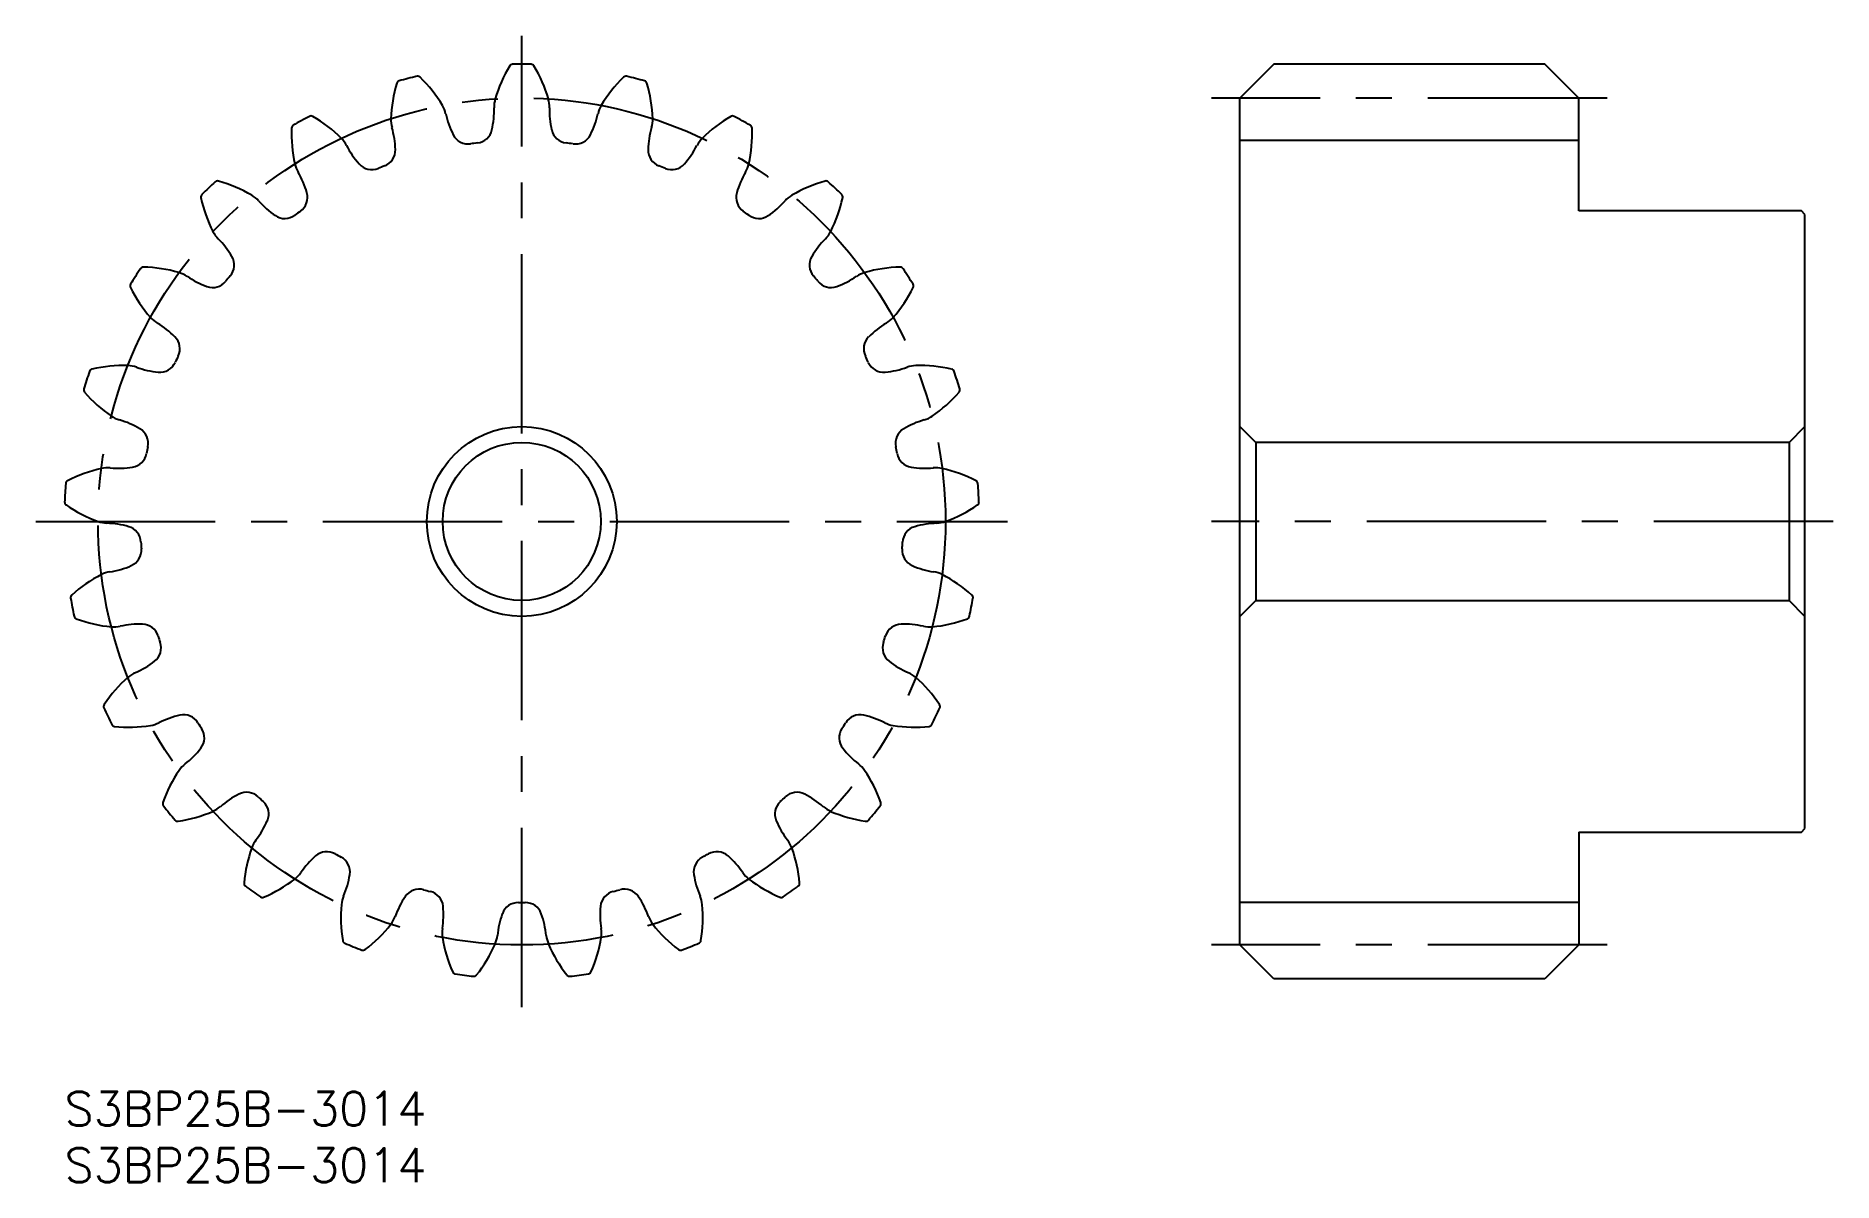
# Model space of a CAD drawing. Extents: x -3 to 157, y -8 to 93.
import ezdxf

# ---------------------------------------------------------------- set-up
doc = ezdxf.new("R2010")
doc.units = 0
doc.header["$LTSCALE"] = 0.5
doc.linetypes.add('CENTER', pattern=[50.8, 31.75, -6.35, 6.35, -6.35])
for name, color, linetype in [('MSM_CENTER', 1, 'CENTER'), ('MSM_CONTINUOUS', 7, 'CONTINUOUS'), ('MSM_PART_NUMBER', 7, 'CONTINUOUS')]:
    doc.layers.add(name, color=color, linetype=linetype)
doc.styles.get("Standard").update_dxf_attribs({"font": 'txt.shx', "height": 3, "bigfont": 'bigfont.shx'})

# ---------------------------------------------------------------- blocks, each defined once
blk = doc.blocks.new('*U13')
at = {"layer": 'MSM_PART_NUMBER'}
blk.add_text('S3BP25B-3014', height=3, dxfattribs=at).set_placement((0, -3))
blk = doc.blocks.new('*U14')
at = {"layer": 'MSM_PART_NUMBER'}
blk.add_text('S3BP25B-3014', height=3, dxfattribs=at).set_placement((0, -8))

msp = doc.modelspace()

# ---------------------------------------------------------------- linework, layer by layer
at = {"layer": 'MSM_CENTER'}
for p, q in [((40.46, 7.5), (40.46, 93.5)), ((136.51, 88), (101.51, 88)), ((-2.54, 50.5), (83.46, 50.5)), ((156.51, 50.5), (101.51, 50.5)), ((136.51, 13), (101.51, 13))]:
    msp.add_line(p, q, dxfattribs=at)
msp.add_circle((40.46, 50.5), 37.5, dxfattribs=at)
at = {"layer": 'MSM_CONTINUOUS'}
for p, q in [((107.01, 91), (104.01, 88)), ((131.01, 91), (107.01, 91)), ((134.01, 88), (131.01, 91)), ((104.01, 13), (104.01, 88)), ((134.01, 78), (134.01, 88)), ((134.01, 84.25), (104.01, 84.25)), ((153.71, 78), (134.01, 78)), ((154.01, 77.7), (153.71, 78)), ((154.01, 23.3), (154.01, 77.7)), ((104.01, 58.9), (105.41, 57.5)), ((152.61, 57.5), (154.01, 58.9)), ((105.41, 57.5), (105.41, 43.5)), ((152.61, 57.5), (105.41, 57.5)), ((152.61, 57.5), (152.61, 43.5)), ((105.41, 43.5), (104.01, 42.1)), ((105.41, 43.5), (152.61, 43.5)), ((154.01, 42.1), (152.61, 43.5)), ((134.01, 23), (153.71, 23)), ((134.01, 23), (134.01, 13)), ((153.71, 23), (154.01, 23.3)), ((134.01, 16.75), (104.01, 16.75)), ((107.01, 10), (104.01, 13)), ((134.01, 13), (131.01, 10)), ((131.01, 10), (107.01, 10))]:
    msp.add_line(p, q, dxfattribs=at)
for radius in [8.4, 7]:
    msp.add_circle((40.46, 50.5), radius, dxfattribs=at)
for centre, radius, start, end in [((50.1, 84.4), 12.5, 148.9366, 163.6), ((39.65, 90.69), 0.3, 91.1598, 148.9366), ((40.46, 50.5), 40.5, 88.8402, 91.1598), ((41.28, 90.69), 0.3, 31.0634, 88.8402), ((30.83, 84.4), 12.5, 16.4, 31.0634), ((41.37, 85.73), 12.5, 163.3366, 178), ((29.68, 89.23), 0.3, 105.5598, 163.3366), ((40.46, 50.5), 40.5, 103.2402, 105.5598), ((31.26, 89.63), 0.3, 45.4634, 103.2402), ((22.7, 80.94), 12.5, 30.8, 45.4634), ((58.23, 80.94), 12.5, 134.5366, 149.2), ((49.67, 89.63), 0.3, 76.7598, 134.5366), ((40.46, 50.5), 40.5, 74.4402, 76.7598), ((51.25, 89.23), 0.3, 16.6634, 74.4402), ((39.56, 85.73), 12.5, 2, 16.6634), ((40.46, 87.23), 2.45, 163.6, 181.975), ((40.46, 87.23), 2.45, 358.025, 16.4), ((40.46, 50.5), 40.5, 117.6402, 119.9598), ((21.81, 86.11), 0.3, 59.8634, 117.6402), ((15.69, 75.56), 12.5, 45.2, 59.8634), ((31.33, 86.08), 2.45, 178, 196.375), ((31.33, 86.08), 2.45, 12.425, 30.8), ((41.24, 88.26), 7.69, 192.4249, 207.209), ((30.32, 86.88), 7.69, 347.191, 1.9751), ((50.6, 86.88), 7.69, 178.0249, 192.809), ((39.69, 88.26), 7.69, 332.791, 347.5751), ((49.6, 86.08), 2.45, 149.2, 167.575), ((49.6, 86.08), 2.45, 343.625, 2), ((65.24, 75.56), 12.5, 120.1366, 134.8), ((59.11, 86.11), 0.3, 62.3598, 120.1366), ((40.46, 50.5), 40.5, 60.0402, 62.3598), ((32.58, 84.85), 12.5, 177.7366, 192.4), ((20.39, 85.33), 0.3, 119.9598, 177.7366), ((22.77, 82.69), 2.45, 26.825, 45.2), ((21.59, 83.22), 7.69, 1.591, 16.3751), ((35.73, 85.43), 1.5, 207.209, 277.7165), ((36.36, 85.51), 1.5, 276.6835, 347.191), ((44.57, 85.51), 1.5, 192.809, 263.3165), ((45.2, 85.43), 1.5, 262.2835, 332.791), ((59.33, 83.22), 7.69, 163.6249, 178.409), ((58.16, 82.69), 2.45, 134.8, 153.175), ((48.35, 84.85), 12.5, 347.6, 2.2634), ((60.54, 85.33), 0.3, 2.2634, 60.0402), ((31.82, 87.27), 7.69, 206.8249, 221.609), ((27.78, 83.39), 1.5, 291.0835, 1.591), ((40.46, 50.5), 33.75, 96.6835, 97.7165), ((40.46, 50.5), 33.75, 82.2835, 83.3165), ((53.14, 83.39), 1.5, 178.409, 248.9165), ((49.1, 87.27), 7.69, 318.391, 333.1751), ((22.77, 82.69), 2.45, 192.4, 210.775), ((14.05, 77.5), 7.69, 15.991, 30.7751), ((27.19, 83.16), 1.5, 221.609, 292.1165), ((40.46, 50.5), 33.75, 111.0835, 112.1165), ((40.46, 50.5), 33.75, 67.8835, 68.9165), ((53.73, 83.16), 1.5, 247.8835, 318.391), ((66.88, 77.5), 7.69, 149.2249, 164.009), ((58.16, 82.69), 2.45, 329.225, 347.6), ((40.46, 50.5), 40.5, 132.0402, 134.3598), ((13.54, 80.36), 0.3, 74.2634, 132.0402), ((10.23, 68.61), 12.5, 59.6, 74.2634), ((20, 79.2), 1.5, 305.4835, 15.991), ((60.93, 79.2), 1.5, 164.009, 234.5165), ((70.69, 68.61), 12.5, 105.7366, 120.4), ((67.38, 80.36), 0.3, 47.9598, 105.7366), ((40.46, 50.5), 40.5, 45.6402, 47.9598), ((12.36, 79.24), 0.3, 134.3598, 192.1366), ((24.28, 81.81), 12.5, 192.1366, 206.8), ((15.32, 77.28), 2.45, 41.225, 59.6), ((22.95, 83.96), 7.69, 221.2249, 236.009), ((40.46, 50.5), 33.75, 125.4835, 126.5165), ((40.46, 50.5), 33.75, 53.4835, 54.5165), ((57.98, 83.96), 7.69, 303.991, 318.7751), ((65.61, 77.28), 2.45, 120.4, 138.775), ((56.64, 81.81), 12.5, 333.2, 347.8634), ((68.57, 79.24), 0.3, 347.8634, 45.6402), ((19.49, 78.83), 1.5, 236.009, 306.5165), ((61.44, 78.83), 1.5, 233.4835, 303.991), ((15.32, 77.28), 2.45, 206.8, 225.175), ((8.17, 70.08), 7.69, 30.391, 45.1751), ((72.76, 70.08), 7.69, 134.8249, 149.609), ((65.61, 77.28), 2.45, 314.825, 333.2), ((13.51, 73.21), 1.5, 319.8836, 30.391), ((67.42, 73.21), 1.5, 149.609, 220.1165), ((40.46, 50.5), 40.5, 146.4402, 148.7598), ((6.96, 72.72), 0.3, 88.6634, 146.4402), ((6.68, 60.53), 12.5, 74, 88.6634), ((9.45, 70.18), 2.45, 55.625, 74), ((15.18, 78.56), 7.69, 235.6249, 250.409), ((13.1, 72.72), 1.5, 250.409, 320.9165), ((40.46, 50.5), 33.75, 139.8835, 140.9165), ((40.46, 50.5), 33.75, 39.0835, 40.1165), ((67.83, 72.72), 1.5, 219.0835, 289.591), ((65.75, 78.56), 7.69, 289.591, 304.3751), ((71.48, 70.18), 2.45, 106, 124.375), ((74.25, 60.53), 12.5, 91.3366, 106), ((73.96, 72.72), 0.3, 33.5598, 91.3366), ((40.46, 50.5), 40.5, 31.2402, 33.5598), ((6.09, 71.35), 0.3, 148.7598, 206.5366), ((17.01, 76.8), 12.5, 206.5366, 221.2), ((63.92, 76.8), 12.5, 318.8, 333.4634), ((74.83, 71.35), 0.3, 333.4634, 31.2402), ((9.45, 70.18), 2.45, 221.2, 239.575), ((71.48, 70.18), 2.45, 300.425, 318.8), ((4.31, 61.43), 7.69, 44.791, 59.5751), ((8.7, 65.8), 1.5, 334.2835, 44.791), ((72.22, 65.8), 1.5, 135.209, 205.7165), ((76.62, 61.43), 7.69, 120.4249, 135.209), ((40.46, 50.5), 40.5, 160.8402, 163.1598), ((2.49, 63.69), 0.3, 103.0634, 160.8402), ((5.25, 51.81), 12.5, 88.4, 103.0634), ((5.53, 61.85), 2.45, 70.025, 88.4), ((8.99, 71.39), 7.69, 250.0249, 264.809), ((8.43, 65.22), 1.5, 264.809, 335.3165), ((40.46, 50.5), 33.75, 154.2835, 155.3165), ((40.46, 50.5), 33.75, 24.6835, 25.7165), ((72.49, 65.22), 1.5, 204.6835, 275.191), ((71.93, 71.39), 7.69, 275.191, 289.9751), ((75.4, 61.85), 2.45, 91.6, 109.975), ((75.68, 51.81), 12.5, 76.9366, 91.6), ((78.44, 63.69), 0.3, 19.1598, 76.9366), ((40.46, 50.5), 40.5, 16.8402, 19.1598), ((1.99, 62.15), 0.3, 163.1598, 220.9366), ((78.94, 62.15), 0.3, 319.0634, 16.8403), ((11.2, 70.14), 12.5, 220.9366, 235.6), ((69.72, 70.14), 12.5, 304.4, 319.0634), ((5.53, 61.85), 2.45, 235.6, 253.975), ((2.73, 52.1), 7.69, 59.191, 73.9751), ((78.2, 52.1), 7.69, 106.0249, 120.809), ((75.4, 61.85), 2.45, 286.025, 304.4), ((5.9, 57.42), 1.5, 348.6836, 59.191), ((75.03, 57.42), 1.5, 120.809, 191.3165), ((5.78, 56.79), 1.5, 279.209, 349.7165), ((40.46, 50.5), 33.75, 168.6835, 169.7165), ((40.46, 50.5), 33.75, 10.2835, 11.3165), ((75.15, 56.79), 1.5, 190.2835, 260.791), ((0.4, 53.84), 0.3, 117.4634, 175.2402), ((6.03, 43.01), 12.5, 102.8, 117.4634), ((3.8, 52.81), 2.45, 84.425, 102.8), ((4.79, 62.91), 7.69, 264.4249, 279.209), ((76.14, 62.91), 7.69, 260.791, 275.5751), ((77.12, 52.81), 2.45, 77.2, 95.575), ((74.9, 43.01), 12.5, 62.5366, 77.2), ((80.52, 53.84), 0.3, 4.7598, 62.5366), ((40.46, 50.5), 40.5, 175.2402, 177.5598), ((40.46, 50.5), 40.5, 2.4402, 4.7598), ((0.3, 52.21), 0.3, 177.5598, 235.3366), ((7.24, 62.25), 12.5, 235.3366, 250), ((73.69, 62.25), 12.5, 290, 304.6634), ((80.63, 52.21), 0.3, 304.6634, 2.4402), ((3.8, 52.81), 2.45, 250, 268.375), ((3.52, 42.66), 7.69, 73.591, 88.3751), ((5.26, 48.6), 1.5, 3.0836, 73.591), ((75.66, 48.6), 1.5, 106.409, 176.9165), ((77.41, 42.66), 7.69, 91.6249, 106.409), ((77.12, 52.81), 2.45, 271.625, 290), ((5.3, 47.97), 1.5, 293.609, 4.1165), ((40.46, 50.5), 33.75, 183.0835, 184.1165), ((75.62, 47.97), 1.5, 175.8835, 246.391), ((40.46, 50.5), 33.75, 355.8835, 356.9165), ((2.82, 53.64), 7.69, 278.8249, 293.609), ((78.1, 53.64), 7.69, 246.391, 261.1751), ((8.97, 34.68), 12.5, 117.2, 131.8634), ((4.38, 43.62), 2.45, 98.825, 117.2), ((76.55, 43.62), 2.45, 62.8, 81.175), ((71.95, 34.68), 12.5, 48.1366, 62.8), ((0.83, 43.77), 0.3, 131.8634, 189.6402), ((40.46, 50.5), 40.5, 189.6402, 191.9598), ((40.46, 50.5), 40.5, 348.0402, 350.3598), ((80.1, 43.77), 0.3, 350.3598, 48.1366), ((1.14, 42.17), 0.3, 191.9598, 249.7366), ((5.36, 53.61), 12.5, 249.7366, 264.4), ((6.62, 33.72), 7.69, 87.991, 102.7751), ((6.84, 39.91), 1.5, 17.4835, 87.991), ((74.09, 39.91), 1.5, 92.009, 162.5165), ((74.3, 33.72), 7.69, 77.2249, 92.009), ((75.57, 53.61), 12.5, 275.6, 290.2634), ((79.79, 42.17), 0.3, 290.2634, 348.0403), ((4.38, 43.62), 2.45, 264.4, 282.775), ((7.04, 39.31), 1.5, 308.009, 18.5165), ((40.46, 50.5), 33.75, 197.4835, 198.5165), ((73.89, 39.31), 1.5, 161.4836, 231.991), ((40.46, 50.5), 33.75, 341.4835, 342.5165), ((76.55, 43.62), 2.45, 257.225, 275.6), ((13.9, 27.35), 12.5, 131.6, 146.2634), ((7.23, 34.86), 2.45, 113.225, 131.6), ((3.23, 44.18), 7.69, 293.2249, 308.009), ((77.7, 44.18), 7.69, 231.991, 246.7751), ((73.7, 34.86), 2.45, 48.4, 66.775), ((67.03, 27.35), 12.5, 33.7366, 48.4), ((3.75, 34.12), 0.3, 146.2634, 204.0402), ((40.46, 50.5), 40.5, 204.0402, 206.3598), ((40.46, 50.5), 40.5, 333.6402, 335.9598), ((77.18, 34.12), 0.3, 335.9598, 33.7366), ((4.44, 32.65), 0.3, 206.3598, 264.1366), ((5.69, 44.79), 12.5, 264.1366, 278.8), ((7.23, 34.86), 2.45, 278.8, 297.175), ((11.86, 25.83), 7.69, 102.391, 117.1751), ((10.53, 31.88), 1.5, 31.8836, 102.391), ((40.46, 50.5), 33.75, 211.8835, 212.9165), ((10.87, 31.34), 1.5, 322.409, 32.9165), ((70.05, 31.34), 1.5, 147.0836, 217.591), ((40.46, 50.5), 33.75, 327.0835, 328.1165), ((70.4, 31.88), 1.5, 77.609, 148.1165), ((69.07, 25.83), 7.69, 62.8249, 77.609), ((73.7, 34.86), 2.45, 242.825, 261.2), ((75.24, 44.79), 12.5, 261.2, 275.8634), ((76.48, 32.65), 0.3, 275.8634, 333.6402), ((5.97, 35.12), 7.69, 307.6249, 322.409), ((74.96, 35.12), 7.69, 217.591, 232.3751), ((12.16, 27.09), 2.45, 127.625, 146), ((68.77, 27.09), 2.45, 34, 52.375), ((20.49, 21.47), 12.5, 146, 160.6634), ((60.44, 21.47), 12.5, 19.3366, 34), ((8.98, 25.51), 0.3, 160.6634, 218.4402), ((18.89, 19.49), 7.69, 116.791, 131.5751), ((16.1, 25.02), 1.5, 46.2836, 116.791), ((40.46, 50.5), 33.75, 226.2835, 227.3165), ((16.57, 24.59), 1.5, 336.809, 47.3165), ((64.36, 24.59), 1.5, 132.6836, 203.191), ((40.46, 50.5), 33.75, 312.6835, 313.7165), ((64.82, 25.02), 1.5, 63.209, 133.7165), ((62.03, 19.49), 7.69, 48.4249, 63.209), ((71.95, 25.51), 0.3, 321.5598, 19.3366), ((40.46, 50.5), 40.5, 218.4402, 220.7598), ((10.01, 24.25), 0.3, 220.7598, 278.5366), ((8.2, 36.32), 12.5, 278.5366, 293.2), ((12.16, 27.09), 2.45, 293.2, 311.575), ((10.87, 27.03), 7.69, 322.0249, 336.809), ((70.05, 27.03), 7.69, 203.191, 217.9751), ((68.77, 27.09), 2.45, 228.425, 246.8), ((72.72, 36.32), 12.5, 246.8, 261.4634), ((70.91, 24.25), 0.3, 261.4634, 319.2402), ((40.46, 50.5), 40.5, 319.2402, 321.5598), ((18.87, 20.78), 2.45, 142.025, 160.4), ((62.05, 20.78), 2.45, 19.6, 37.975), ((28.34, 17.41), 12.5, 160.4, 175.0634), ((27.28, 15.1), 7.69, 131.191, 145.9751), ((23.2, 19.76), 1.5, 60.6835, 131.191), ((40.46, 50.5), 33.75, 240.6835, 241.7165), ((23.76, 19.46), 1.5, 351.209, 61.7165), ((57.17, 19.46), 1.5, 118.2836, 188.791), ((40.46, 50.5), 33.75, 298.2835, 299.3165), ((57.72, 19.76), 1.5, 48.809, 119.3165), ((53.65, 15.1), 7.69, 34.0249, 48.809), ((52.59, 17.41), 12.5, 4.9366, 19.6), ((18.87, 20.78), 2.45, 307.6, 325.975), ((17.64, 20.4), 7.69, 336.4249, 351.209), ((63.29, 20.4), 7.69, 188.791, 203.5751), ((62.05, 20.78), 2.45, 214.025, 232.4), ((16.18, 18.46), 0.3, 175.0634, 232.8402), ((40.46, 50.5), 40.5, 232.8402, 235.1598), ((12.74, 28.74), 12.5, 292.9366, 307.6), ((31.39, 16.44), 1.5, 75.0835, 145.591), ((40.46, 50.5), 33.75, 255.0835, 256.1165), ((32.01, 16.28), 1.5, 5.609, 76.1165), ((48.92, 16.28), 1.5, 103.8836, 174.391), ((40.46, 50.5), 33.75, 283.8835, 284.9165), ((49.54, 16.44), 1.5, 34.409, 104.9165), ((68.18, 28.74), 12.5, 232.4, 247.0634), ((40.46, 50.5), 40.5, 304.8402, 307.1598), ((64.75, 18.46), 0.3, 307.1598, 4.9366), ((17.5, 17.51), 0.3, 235.1598, 292.9366), ((36.95, 15.44), 12.5, 174.8, 189.4634), ((26.94, 16.35), 2.45, 156.425, 174.8), ((36.5, 12.94), 7.69, 145.591, 160.3751), ((25.84, 15.67), 7.69, 350.8249, 5.609), ((40.15, 15.25), 1.5, 89.4835, 159.991), ((40.46, 50.5), 33.75, 269.4835, 270.5165), ((40.78, 15.25), 1.5, 20.009, 90.5165), ((55.08, 15.67), 7.69, 174.391, 189.1751), ((44.43, 12.94), 7.69, 19.6249, 34.409), ((53.99, 16.35), 2.45, 5.2, 23.575), ((43.98, 15.44), 12.5, 350.5366, 5.2), ((63.43, 17.51), 0.3, 247.0634, 304.8402), ((19.03, 22.53), 12.5, 307.3366, 322), ((26.94, 16.35), 2.45, 322, 340.375), ((35.86, 14.06), 2.45, 170.825, 189.2), ((45.96, 13.13), 7.69, 159.991, 174.7751), ((34.96, 13.13), 7.69, 5.2249, 20.009), ((45.07, 14.06), 2.45, 350.8, 9.175), ((53.99, 16.35), 2.45, 199.625, 218), ((61.9, 22.53), 12.5, 218, 232.6634), ((24.91, 13.43), 0.3, 189.4634, 247.2402), ((40.46, 50.5), 40.5, 247.2402, 249.5598), ((45.78, 15.66), 12.5, 189.2, 203.8634), ((26.65, 18.08), 12.5, 321.7366, 336.4), ((35.86, 14.06), 2.45, 336.4, 354.775), ((45.07, 14.06), 2.45, 185.225, 203.6), ((54.27, 18.08), 12.5, 203.6, 218.2634), ((35.15, 15.66), 12.5, 336.1366, 350.8), ((40.46, 50.5), 40.5, 290.4402, 292.7598), ((56.02, 13.43), 0.3, 292.7598, 350.5366), ((26.42, 12.83), 0.3, 249.5598, 307.3366), ((54.5, 12.83), 0.3, 232.6634, 290.4402), ((34.62, 10.73), 0.3, 203.8634, 261.6402), ((40.46, 50.5), 40.5, 261.6402, 263.9598), ((36.23, 10.52), 0.3, 263.9598, 321.7366), ((44.69, 10.52), 0.3, 218.2634, 276.0402), ((40.46, 50.5), 40.5, 276.0402, 278.3598), ((46.31, 10.73), 0.3, 278.3598, 336.1366)]:
    msp.add_arc(centre, radius, start, end, dxfattribs=at)

# ---------------------------------------------------------------- block references
for name in ['*U13', '*U14']:
    msp.add_blockref(name, (0, 0), dxfattribs=at)

doc.saveas('drawing.dxf')
